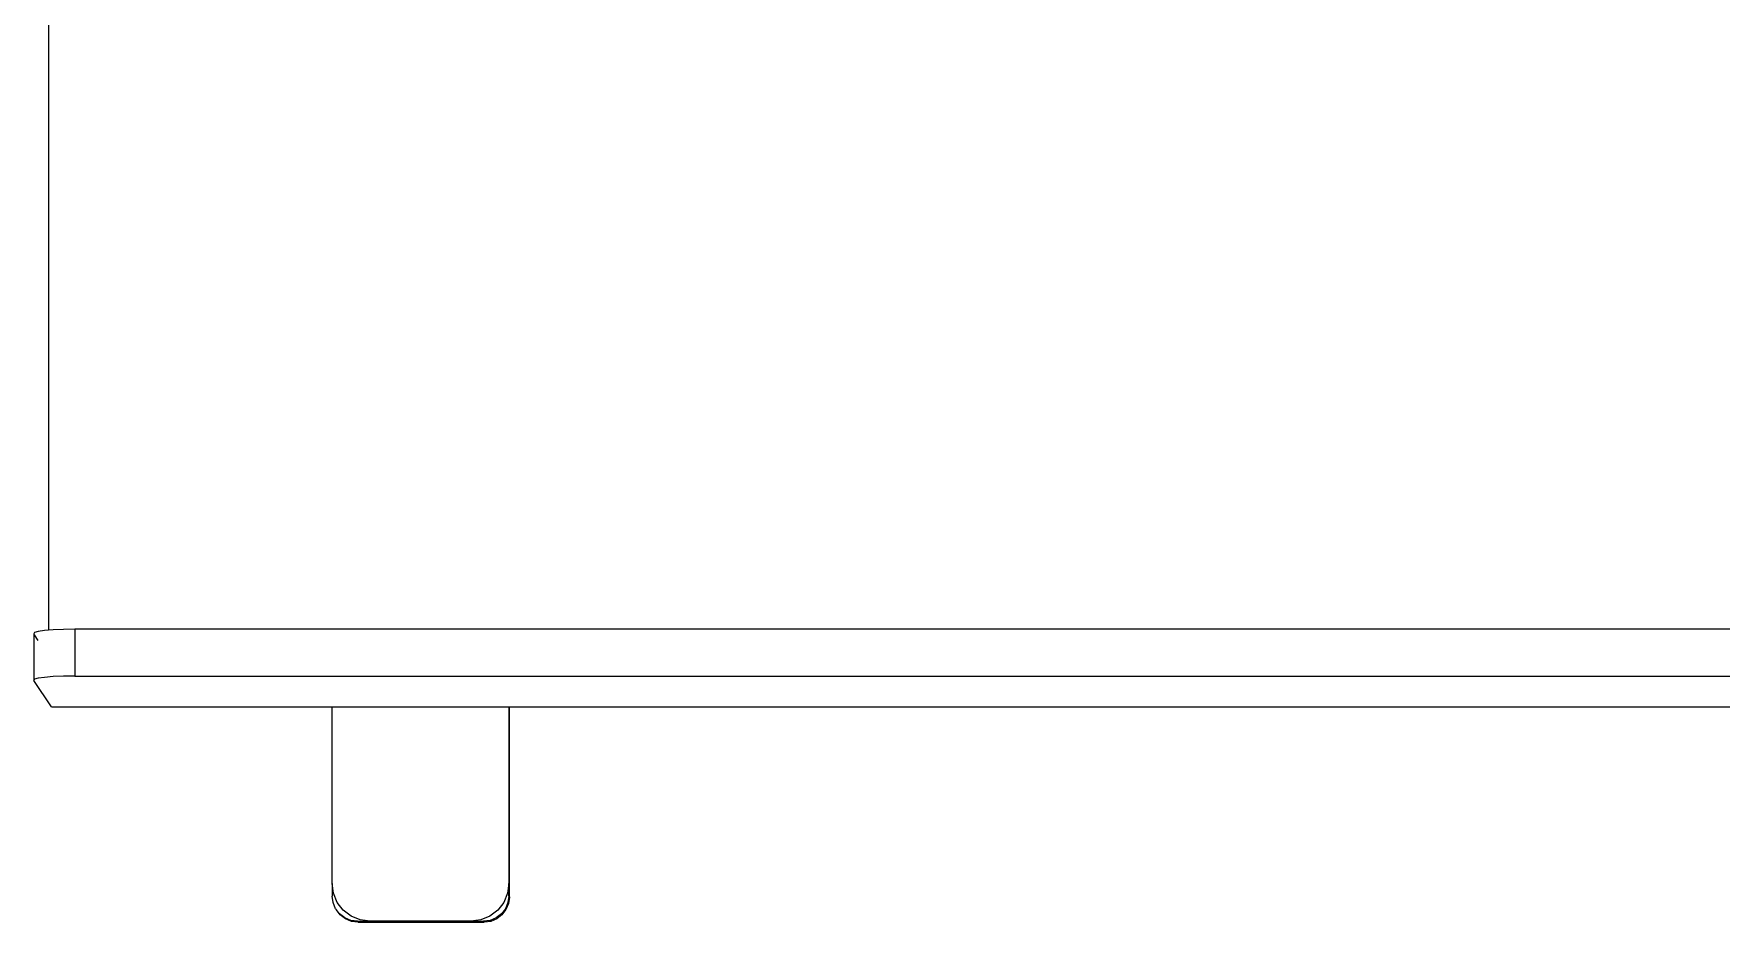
# Model space of a CAD drawing. Extents: x -4.2 to 4.2, y -5.7 to 5.7.
# Drawn here: x -1.529 to -1.013, y 2.201 to 2.472 of the extents above; entities that cross this region are included whole.
import ezdxf

# ---------------------------------------------------------------- set-up
doc = ezdxf.new("R2010")
doc.units = 0
doc.layers.get('0').update_dxf_attribs({"linetype": 'CONTINUOUS'})

msp = doc.modelspace()

# ---------------------------------------------------------------- linework, layer by layer
for p, q in [((-1.5242, 2.83867), (-1.5242, 2.28986)), ((-1.52846, 2.28916), (-1.52869, 2.28881)), ((-1.52869, 2.28881), (-1.52869, 2.27451)), ((-1.52733, 2.28948), (-1.52846, 2.28916)), ((-1.52733, 2.28677), (-1.52846, 2.28847)), ((-1.52537, 2.28976), (-1.52733, 2.28948)), ((-1.5242, 2.28986), (-1.52537, 2.28976)), ((-1.52272, 2.28998), (-1.5242, 2.28986)), ((-1.51955, 2.29011), (-1.52272, 2.28998)), ((-1.51609, 2.29016), (-1.51955, 2.29011)), ((-0.43076, 2.29016), (-1.51609, 2.29016)), ((-1.51609, 2.29016), (-1.51609, 2.27586)), ((-1.52733, 2.27518), (-1.52846, 2.27486)), ((-1.52537, 2.27546), (-1.52733, 2.27518)), ((-1.52272, 2.27568), (-1.52537, 2.27546)), ((-1.51955, 2.27581), (-1.52272, 2.27568)), ((-1.51609, 2.27586), (-1.51955, 2.27581)), ((-1.51609, 2.27586), (-0.43076, 2.27586)), ((-1.52846, 2.27486), (-1.52869, 2.27451)), ((-1.52324, 2.26641), (-1.52869, 2.27451)), ((-1.52324, 2.26641), (-1.43746, 2.26641)), ((-1.43746, 2.21242), (-1.43746, 2.26641)), ((-1.43746, 2.26641), (-1.38347, 2.26641)), ((-1.38347, 2.26641), (-1.38347, 2.21242)), ((-1.38347, 2.26641), (-1.38329, 2.26641)), ((-1.38329, 2.21212), (-1.38329, 2.26641)), ((-1.38329, 2.26641), (-0.49608, 2.26641)), ((-1.43707, 2.20943), (-1.43746, 2.21242)), ((-1.43746, 2.21242), (-1.43746, 2.20856)), ((-1.4372, 2.20657), (-1.43746, 2.20856)), ((-1.43591, 2.20664), (-1.43707, 2.20943)), ((-1.38387, 2.20943), (-1.38502, 2.20664)), ((-1.38347, 2.21242), (-1.38387, 2.20943)), ((-1.38347, 2.20856), (-1.38374, 2.20657)), ((-1.38329, 2.20827), (-1.38355, 2.20627)), ((-1.38329, 2.21212), (-1.38347, 2.21242)), ((-1.38347, 2.21071), (-1.38347, 2.21242)), ((-1.38347, 2.21071), (-1.38329, 2.21212)), ((-1.38347, 2.20856), (-1.38347, 2.21071)), ((-1.38347, 2.20856), (-1.38329, 2.20827)), ((-1.38329, 2.20827), (-1.38329, 2.21212)), ((-1.43643, 2.20471), (-1.4372, 2.20657)), ((-1.43643, 2.20471), (-1.43628, 2.20451)), ((-1.43624, 2.20441), (-1.43628, 2.20451)), ((-1.4352, 2.20311), (-1.43624, 2.20441)), ((-1.43407, 2.20424), (-1.43591, 2.20664)), ((-1.43361, 2.20189), (-1.4352, 2.20311)), ((-1.43501, 2.20281), (-1.4352, 2.20311)), ((-1.43168, 2.2024), (-1.43407, 2.20424)), ((-1.38686, 2.20424), (-1.38926, 2.2024)), ((-1.38573, 2.20311), (-1.38733, 2.20189)), ((-1.38502, 2.20664), (-1.38686, 2.20424)), ((-1.38451, 2.20471), (-1.38573, 2.20311)), ((-1.38432, 2.20441), (-1.38555, 2.20281)), ((-1.38374, 2.20657), (-1.38451, 2.20471)), ((-1.38355, 2.20627), (-1.38432, 2.20441)), ((-1.43341, 2.20159), (-1.43501, 2.20281)), ((-1.43175, 2.20111), (-1.43361, 2.20189)), ((-1.43155, 2.20082), (-1.43341, 2.20159)), ((-1.42975, 2.20085), (-1.43175, 2.20111)), ((-1.42889, 2.20125), (-1.43168, 2.2024)), ((-1.42956, 2.20056), (-1.43155, 2.20082)), ((-1.42975, 2.20085), (-1.42956, 2.20056)), ((-1.42975, 2.20085), (-1.42589, 2.20085)), ((-1.42956, 2.20056), (-1.4257, 2.20056)), ((-1.42589, 2.20085), (-1.42889, 2.20125)), ((-1.39504, 2.20085), (-1.42589, 2.20085)), ((-1.42589, 2.20085), (-1.4257, 2.20056)), ((-1.4257, 2.20056), (-1.39486, 2.20056)), ((-1.39205, 2.20125), (-1.39504, 2.20085)), ((-1.39504, 2.20085), (-1.39486, 2.20056)), ((-1.39504, 2.20085), (-1.39119, 2.20085)), ((-1.39486, 2.20056), (-1.391, 2.20056)), ((-1.38926, 2.2024), (-1.39205, 2.20125)), ((-1.38919, 2.20111), (-1.39119, 2.20085)), ((-1.39119, 2.20085), (-1.391, 2.20056)), ((-1.389, 2.20082), (-1.391, 2.20056)), ((-1.38733, 2.20189), (-1.38919, 2.20111)), ((-1.38714, 2.20159), (-1.389, 2.20082)), ((-1.38555, 2.20281), (-1.38714, 2.20159))]:
    msp.add_line(p, q)

doc.saveas('drawing.dxf')
